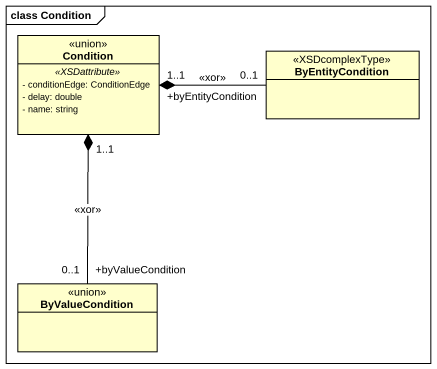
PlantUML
@startuml
mainframe class Condition
hide circle
hide empty members
skinparam classAttributeIconSize 0
class Condition <<union>> {
  .. <<XSDattribute>> ..
  - conditionEdge: ConditionEdge
  - delay: double
  - name: string
}
class ByEntityCondition <<XSDcomplexType>>
class ByValueCondition <<union>>
Condition "1..1" *-right- "+byEntityCondition\n0..1" ByEntityCondition : <<xor>>
Condition "1..1" *-- "+byValueCondition\n0..1" ByValueCondition : <<xor>>
@enduml
